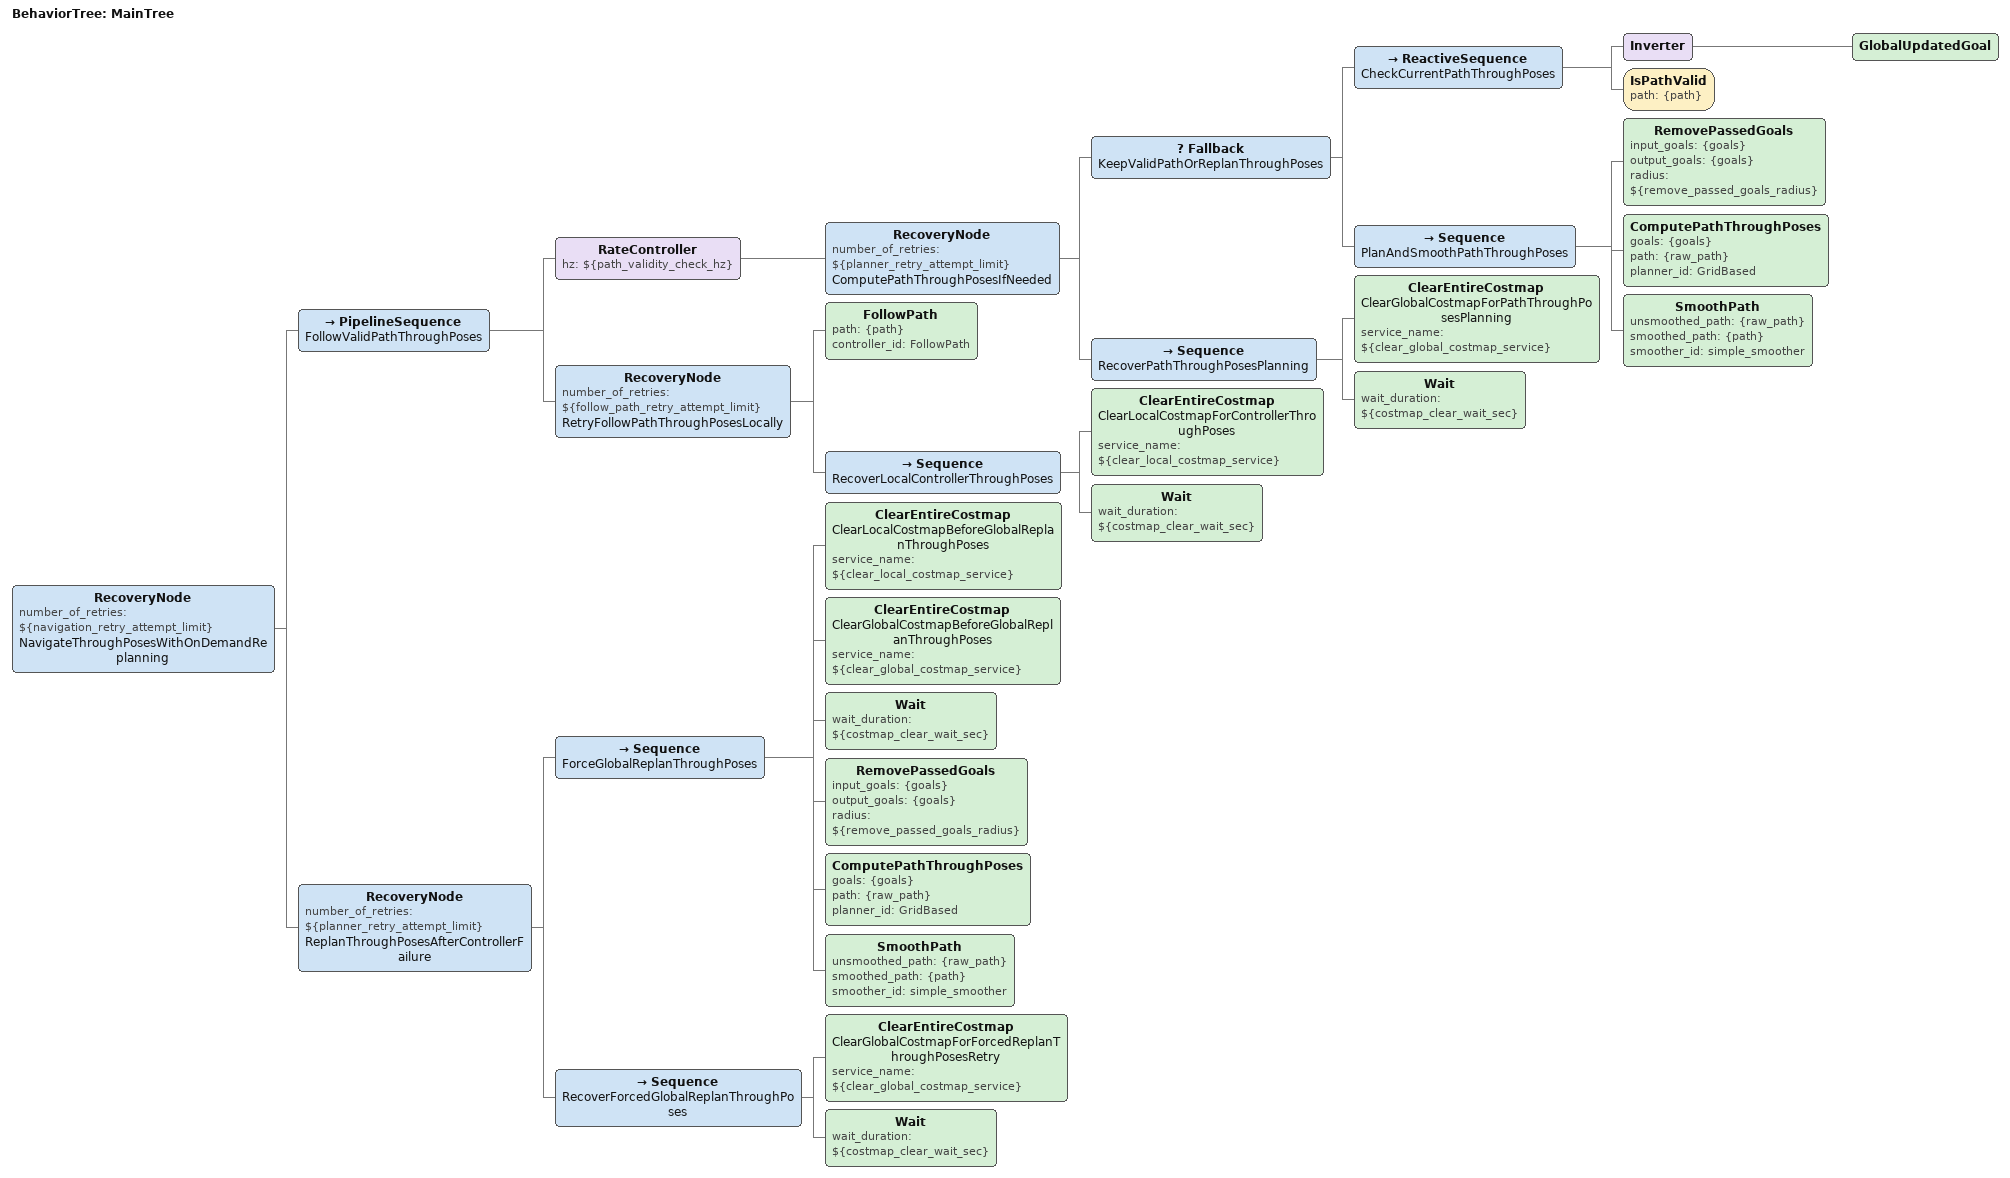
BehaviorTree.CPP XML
<!-- Holonomic Nav2 navigation through poses with on-demand replanning and no motion recoveries. -->
<root main_tree_to_execute="MainTree">
  <BehaviorTree ID="MainTree">
    <RecoveryNode number_of_retries="${navigation_retry_attempt_limit}" name="NavigateThroughPosesWithOnDemandReplanning">
      <PipelineSequence name="FollowValidPathThroughPoses">
        <RateController hz="${path_validity_check_hz}">
          <RecoveryNode number_of_retries="${planner_retry_attempt_limit}" name="ComputePathThroughPosesIfNeeded">
            <Fallback name="KeepValidPathOrReplanThroughPoses">
              <ReactiveSequence name="CheckCurrentPathThroughPoses">
                <Inverter>
                  <GlobalUpdatedGoal/>
                </Inverter>
                <IsPathValid path="{path}"/>
              </ReactiveSequence>
              <Sequence name="PlanAndSmoothPathThroughPoses">
                <RemovePassedGoals
                  input_goals="{goals}"
                  output_goals="{goals}"
                  radius="${remove_passed_goals_radius}"/>
                <ComputePathThroughPoses goals="{goals}" path="{raw_path}" planner_id="GridBased"/>
                <SmoothPath
                  unsmoothed_path="{raw_path}"
                  smoothed_path="{path}"
                  smoother_id="simple_smoother"/>
              </Sequence>
            </Fallback>
            <Sequence name="RecoverPathThroughPosesPlanning">
              <ClearEntireCostmap
                name="ClearGlobalCostmapForPathThroughPosesPlanning"
                service_name="${clear_global_costmap_service}"/>
              <Wait wait_duration="${costmap_clear_wait_sec}"/>
            </Sequence>
          </RecoveryNode>
        </RateController>
        <RecoveryNode number_of_retries="${follow_path_retry_attempt_limit}" name="RetryFollowPathThroughPosesLocally">
          <FollowPath path="{path}" controller_id="FollowPath"/>
          <Sequence name="RecoverLocalControllerThroughPoses">
            <ClearEntireCostmap
              name="ClearLocalCostmapForControllerThroughPoses"
              service_name="${clear_local_costmap_service}"/>
            <Wait wait_duration="${costmap_clear_wait_sec}"/>
          </Sequence>
        </RecoveryNode>
      </PipelineSequence>
      <RecoveryNode number_of_retries="${planner_retry_attempt_limit}" name="ReplanThroughPosesAfterControllerFailure">
        <Sequence name="ForceGlobalReplanThroughPoses">
          <ClearEntireCostmap
            name="ClearLocalCostmapBeforeGlobalReplanThroughPoses"
            service_name="${clear_local_costmap_service}"/>
          <ClearEntireCostmap
            name="ClearGlobalCostmapBeforeGlobalReplanThroughPoses"
            service_name="${clear_global_costmap_service}"/>
          <Wait wait_duration="${costmap_clear_wait_sec}"/>
          <RemovePassedGoals
            input_goals="{goals}"
            output_goals="{goals}"
            radius="${remove_passed_goals_radius}"/>
          <ComputePathThroughPoses goals="{goals}" path="{raw_path}" planner_id="GridBased"/>
          <SmoothPath
            unsmoothed_path="{raw_path}"
            smoothed_path="{path}"
            smoother_id="simple_smoother"/>
        </Sequence>
        <Sequence name="RecoverForcedGlobalReplanThroughPoses">
          <ClearEntireCostmap
            name="ClearGlobalCostmapForForcedReplanThroughPosesRetry"
            service_name="${clear_global_costmap_service}"/>
          <Wait wait_duration="${costmap_clear_wait_sec}"/>
        </Sequence>
      </RecoveryNode>
    </RecoveryNode>
  </BehaviorTree>
</root>
